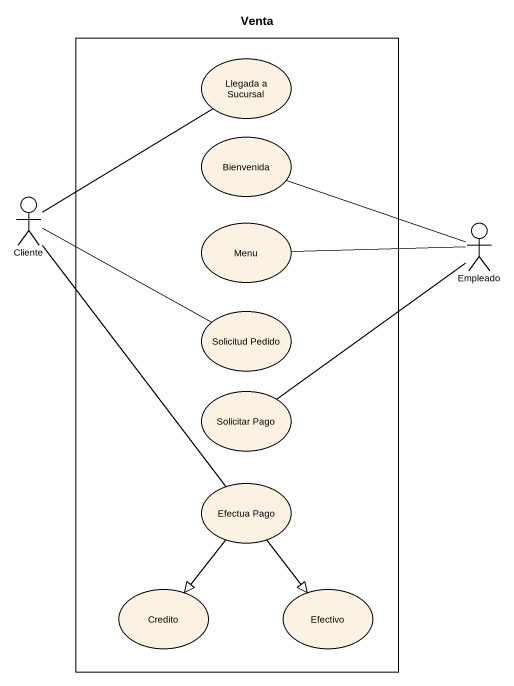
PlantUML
@startuml
title Venta
rectangle " " as rectangle1 {
  usecase "Llegada a Sucursal" as Llegada_a_Sucursal
  usecase Bienvenida
  usecase Menu
  usecase "Solicitud Pedido" as Solicitud_Pedido
  usecase "Solicitar Pago" as Solicitar_Pago
  usecase "Efectua Pago" as Efectua_Pago
  usecase Credito
  usecase Efectivo
}
actor Cliente
actor Empleado
Cliente -up- Llegada_a_Sucursal
Cliente -right- Solicitud_Pedido
Cliente -- Efectua_Pago
Empleado -left- Bienvenida
Empleado -left- Menu
Empleado -- Solicitar_Pago
Efectua_Pago --|> Credito
Efectua_Pago --|> Efectivo
@enduml
